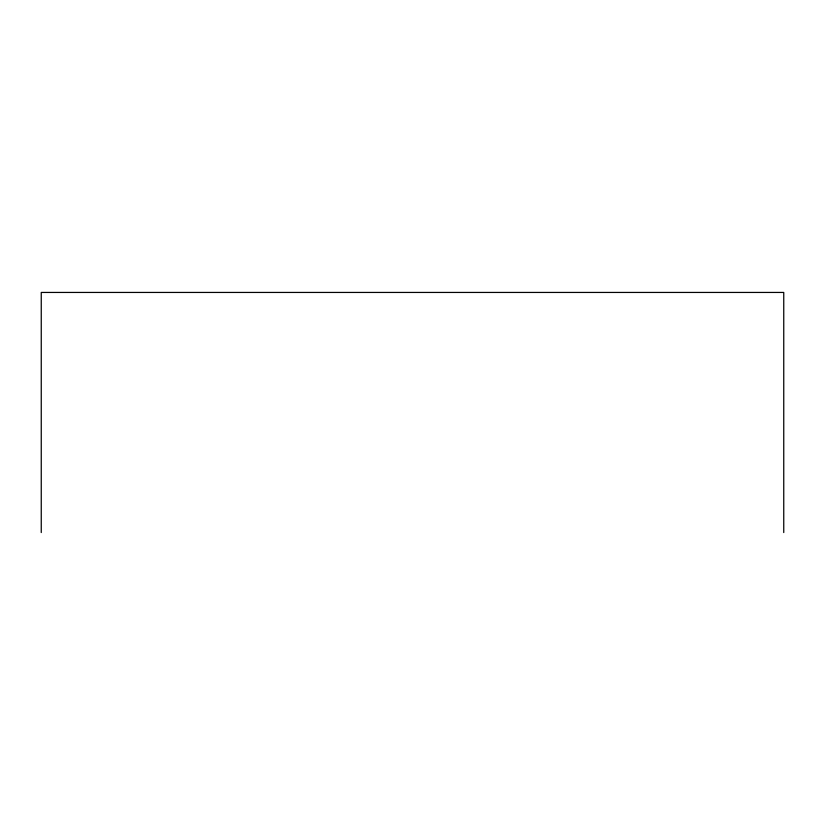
<?xml version="1.0" encoding="UTF-8"?>
<svg xmlns="http://www.w3.org/2000/svg" width="825" height="825" viewBox="0 0 825 825"><rect width="100%" height="100%" fill="white"/><g stroke="black" fill="none" stroke-linecap="round" stroke-linejoin="round"><path stroke-width="1.24" d="M783.75 532.558L783.75 292.442L41.25 292.442L41.25 532.558"/></g></svg>
